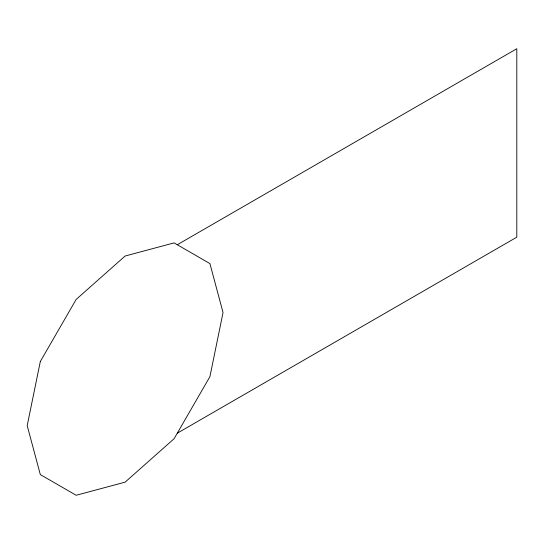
<?xml version="1.0" encoding="UTF-8"?>
<svg xmlns="http://www.w3.org/2000/svg" width="544" height="544" viewBox="0 0 544 544"><rect width="100%" height="100%" fill="white"/><g stroke="black" fill="none" stroke-linecap="round" stroke-linejoin="round"><path stroke-width="0.82" d="M177.283 244.746L516.8 48.729L516.8 237.177L177.283 433.194M40.317 361.508L27.2 425.619L40.317 474.579L76.16 495.271L125.12 482.154L174.08 438.736L209.923 376.659L223.04 312.555L209.923 263.588L174.08 242.896L125.12 256.02L76.16 299.431L40.317 361.508"/></g></svg>
